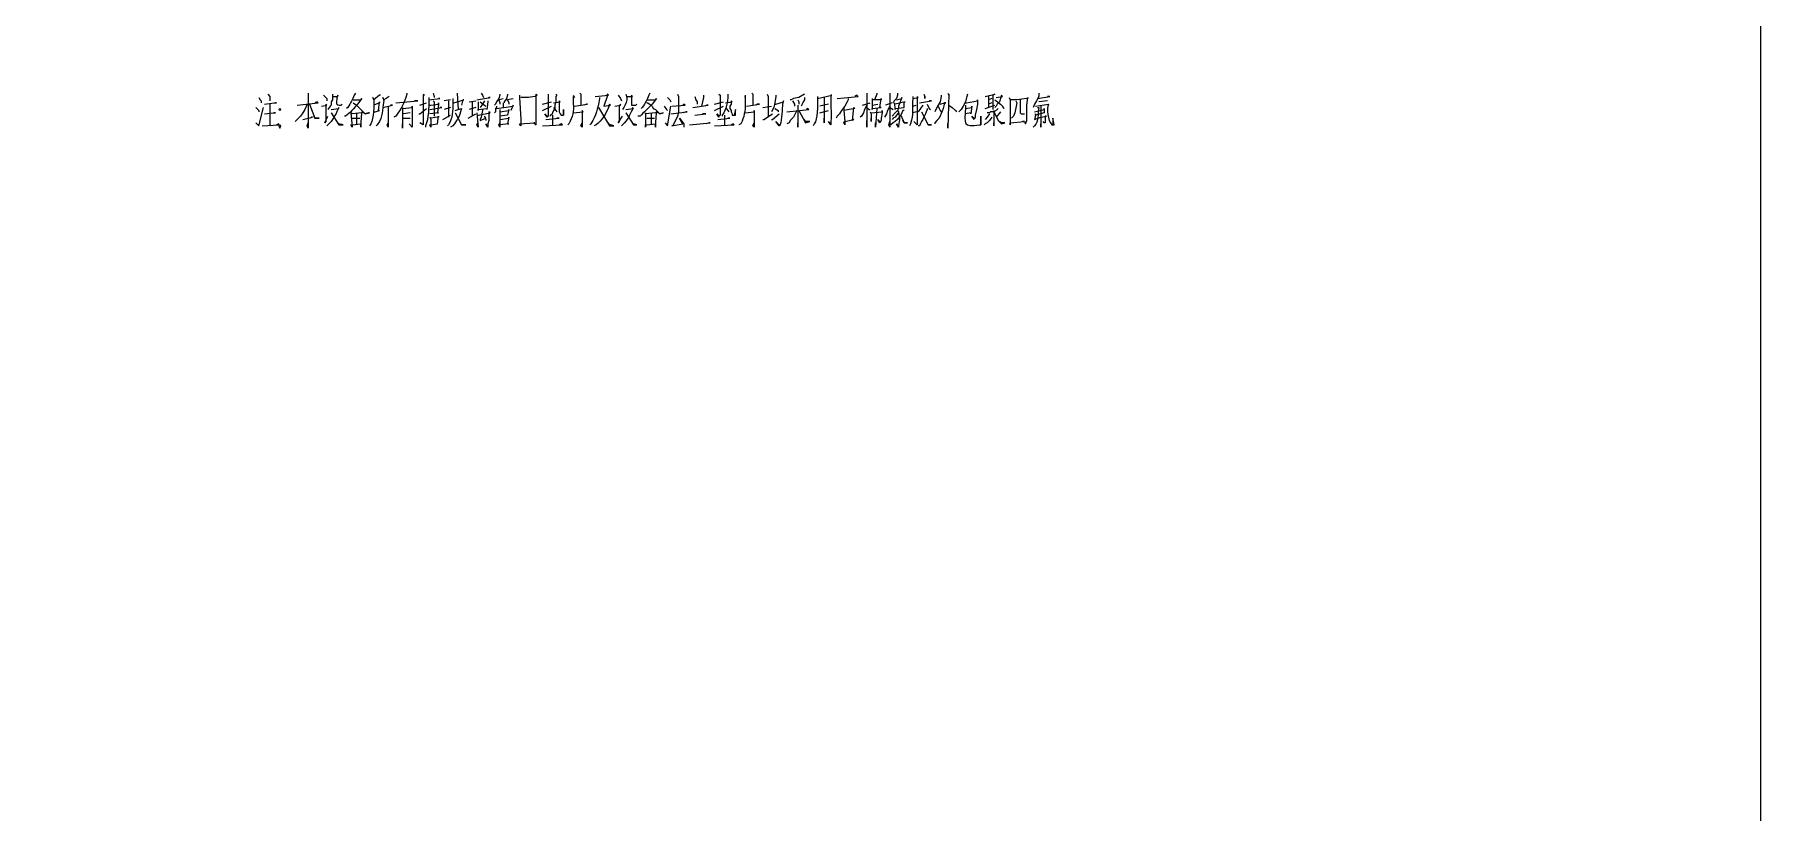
# Model space of a CAD drawing. Header units: millimetres. Extents: x 0 to 819, y 0 to 1152.
# Drawn here: x 535.3 to 819, y 457.9 to 585.8 of the extents above; entities that cross this region are included whole.
import ezdxf

# ---------------------------------------------------------------- set-up
doc = ezdxf.new("R2010")
doc.units = ezdxf.units.MM
doc.layers.add('1', color=7, linetype='Continuous')

msp = doc.modelspace()

# ---------------------------------------------------------------- linework, layer by layer
at = {"layer": '1', "color": 0, "lineweight": 18}
msp.add_lwpolyline([(819, 14.361732), (43.56, 14.361732), (43.56, 1151.601732), (819, 1151.601732), (819, 14.361732)], dxfattribs=at)
at = {"layer": '1', "color": 0, "lineweight": 9}
for points in [[(573.66, 575.961732), (574.02, 575.601732), (574.02, 575.241732), (574.02, 575.061732), (574.02, 574.881732)], [(580.32, 576.141732), (580.32, 570.381732), (580.14, 570.741732), (580.32, 571.281732)], [(584.28, 575.961732), (584.28, 575.421732), (584.28, 575.061732), (584.1, 574.701732), (584.1, 574.161732), (583.92, 573.981732), (583.56, 573.441732)], [(599.22, 575.961732), (599.4, 575.781732), (599.22, 575.781732), (599.22, 570.921732), (598.68, 571.281732)], [(600.84, 576.141732), (601.02, 575.601732), (601.02, 575.421732)], [(604.8, 576.141732), (604.98, 573.441732)], [(608.76, 576.141732), (608.94, 575.781732), (609.12, 575.421732)], [(611.82, 575.961732), (611.82, 575.781732), (611.64, 575.241732), (611.28, 574.701732), (611.1, 574.341732), (610.92, 574.161732)], [(613.08, 575.961732), (613.08, 575.781732), (612.9, 575.241732), (612.54, 574.701732), (612.54, 574.521732)], [(615.06, 575.781732), (615.06, 575.421732), (615.24, 571.821732), (615.24, 570.741732), (615.06, 571.101732), (617.58, 571.281732), (617.4, 571.281732), (617.76, 570.921732), (617.76, 571.461732), (617.76, 572.361732), (617.76, 573.441732), (617.76, 575.961732), (617.94, 575.781732), (617.58, 575.601732), (616.5, 575.421732), (616.32, 575.421732), (615.24, 575.421732)], [(619.74, 575.961732), (619.74, 575.781732), (619.74, 572.901732), (619.74, 572.541732), (619.74, 572.361732), (619.56, 572.181732), (619.2, 572.721732), (619.56, 572.361732)], [(621, 575.961732), (621.18, 575.781732), (621, 575.601732), (621, 574.701732), (620.82, 574.161732), (620.82, 573.801732), (620.82, 573.621732), (620.64, 573.261732), (620.46, 572.901732), (620.28, 572.541732), (620.1, 572.541732), (620.1, 572.361732)], [(624.96, 576.141732), (625.14, 575.961732), (625.14, 575.961732), (625.14, 574.161732)], [(640.98, 575.961732), (641.16, 575.601732), (641.16, 572.901732), (640.98, 572.361732), (640.26, 570.741732), (640.08, 570.741732), (641.88, 571.101732), (641.34, 572.001732), (642.06, 571.101732), (642.06, 570.561732)], [(647.82, 575.961732), (648, 575.781732), (648, 572.541732), (647.82, 572.361732), (647.82, 572.181732), (647.46, 572.721732), (647.82, 572.361732)], [(653.22, 576.141732), (653.4, 575.961732), (653.4, 574.161732)], [(655.74, 575.961732), (655.92, 575.601732), (655.92, 572.361732)], [(661.86, 575.961732), (660.96, 575.421732), (660.06, 575.241732), (659.7, 575.061732), (659.52, 575.061732)], [(672.12, 576.141732), (672.12, 575.781732), (672.12, 570.561732), (672.12, 570.921732), (672.12, 571.641732)], [(673.74, 576.141732), (673.74, 575.961732), (673.38, 575.061732)], [(675.9, 576.141732), (675.9, 575.781732), (675.9, 570.561732), (675.72, 570.921732), (675.9, 571.461732)], [(677.16, 576.141732), (677.16, 575.781732), (676.98, 575.241732), (676.62, 574.881732), (676.44, 574.521732)], [(681.48, 575.961732), (681.66, 575.601732), (681.66, 575.421732), (681.66, 575.241732), (681.66, 575.601732)], [(685.44, 576.141732), (685.62, 575.781732), (685.62, 575.961732), (685.44, 570.381732), (685.44, 570.741732), (685.44, 571.281732)], [(688.68, 575.961732), (688.5, 575.421732), (688.32, 574.701732), (687.96, 573.981732), (687.6, 573.441732), (687.24, 573.081732)], [(691.56, 575.601732), (693.18, 575.961732), (693.18, 575.961732), (692.82, 575.781732), (692.82, 573.441732)], [(700.38, 576.141732), (700.38, 575.961732), (700.38, 575.601732), (700.02, 574.881732), (699.66, 574.341732), (699.48, 573.801732)], [(571.68, 573.801732), (571.86, 573.621732), (572.04, 573.441732), (572.22, 573.261732), (572.22, 573.081732)], [(571.68, 571.281732), (572.22, 570.741732), (572.94, 573.801732)], [(572.22, 575.421732), (572.4, 575.061732), (572.58, 574.881732), (572.58, 574.521732)], [(573.12, 574.341732), (574.74, 574.521732), (575.1, 574.521732), (575.1, 574.521732), (574.92, 574.521732)], [(574.02, 574.341732), (574.02, 570.921732)], [(575.64, 573.621732), (575.46, 573.441732), (575.64, 573.261732), (575.82, 573.441732), (575.64, 573.621732)], [(580.14, 574.341732), (579.78, 573.441732), (579.42, 572.901732), (579.06, 572.361732), (578.52, 571.821732), (578.16, 571.461732)], [(578.52, 574.161732), (581.94, 574.521732), (581.76, 574.701732), (581.4, 574.521732)], [(580.5, 574.341732), (581.4, 572.001732), (582.12, 572.001732), (581.4, 572.001732), (581.22, 572.361732)], [(582.48, 573.981732), (583.38, 574.161732), (583.2, 574.341732), (583.2, 573.981732), (583.2, 571.461732), (583.02, 571.281732), (583.56, 572.361732)], [(582.84, 575.781732), (583.38, 575.241732), (583.38, 574.881732)], [(587.7, 574.521732), (587.7, 574.521732), (588.24, 574.161732), (588.42, 573.981732), (588.96, 573.441732), (589.68, 572.721732), (590.4, 572.901732), (590.22, 572.901732), (589.68, 572.721732), (589.14, 573.081732), (589.14, 572.901732), (587.52, 572.721732), (587.34, 572.901732), (587.34, 572.901732), (587.52, 570.561732), (587.34, 570.921732), (587.52, 570.921732), (588.96, 571.101732), (588.96, 570.561732), (589.14, 572.901732)], [(591.12, 573.081732), (591.3, 573.081732), (592.02, 573.261732), (591.84, 573.261732), (592.02, 574.701732), (592.02, 574.521732), (591.12, 574.161732)], [(592.56, 573.801732), (594.18, 574.161732), (594, 574.161732), (593.82, 574.161732)], [(593.46, 573.981732), (593.46, 570.561732), (593.28, 570.921732), (593.46, 571.281732)], [(594.72, 574.521732), (598.32, 574.881732), (597.96, 574.881732)], [(595.8, 573.621732), (597.42, 573.801732), (597.42, 573.981732), (597.42, 573.801732), (597.42, 573.801732), (597.42, 570.561732), (596.88, 571.101732), (597.42, 570.561732)], [(595.8, 573.801732), (595.8, 573.621732), (595.8, 570.381732), (595.8, 570.741732), (595.8, 571.101732)], [(597.96, 574.881732), (597.78, 574.881732)], [(598.5, 572.721732), (598.68, 572.721732), (598.68, 572.721732), (599.76, 573.621732)], [(598.68, 574.161732), (599.76, 574.521732)], [(600.12, 575.061732), (601.92, 575.241732), (601.92, 575.241732), (601.74, 575.241732)], [(600.3, 574.161732), (600.48, 574.161732), (600.48, 574.161732), (601.74, 574.341732), (601.74, 574.521732), (601.74, 574.341732), (601.56, 572.901732), (601.74, 572.901732), (600.3, 572.721732)], [(600.3, 573.441732), (602.28, 573.801732), (602.1, 573.801732), (601.92, 573.801732)], [(600.84, 574.881732), (601.02, 574.701732), (601.02, 572.361732)], [(603.72, 575.061732), (602.64, 574.881732)], [(603.72, 573.801732), (603.72, 573.801732), (602.64, 573.441732)], [(603.36, 574.881732), (603.36, 572.181732)], [(604.26, 574.521732), (605.88, 575.061732), (605.7, 575.061732), (605.52, 574.161732)], [(606.78, 574.701732), (607.86, 574.881732)], [(607.86, 573.801732), (606.78, 573.441732)], [(607.32, 572.541732), (607.32, 574.701732)], [(608.04, 575.061732), (610.2, 575.421732), (610.02, 575.421732), (609.84, 575.241732)], [(608.22, 574.701732), (608.22, 573.261732), (608.22, 573.441732), (609.66, 573.621732)], [(608.22, 572.541732), (610.2, 572.901732), (610.02, 573.081732), (610.02, 572.721732), (610.02, 571.641732), (609.84, 571.101732), (609.84, 570.741732), (609.84, 570.561732), (609.48, 571.101732), (609.84, 570.741732)], [(609.3, 574.881732), (609.3, 574.881732), (608.94, 574.341732), (608.58, 573.801732)], [(608.58, 574.701732), (609.3, 574.161732), (609.3, 574.161732), (609.48, 573.981732)], [(608.94, 573.441732), (608.94, 573.261732), (608.76, 572.181732), (608.58, 571.821732), (608.58, 571.641732), (609.48, 572.001732), (609.3, 572.361732), (609.48, 571.821732), (609.48, 571.641732)], [(609.84, 574.881732), (609.84, 574.701732), (609.66, 573.441732)], [(611.28, 573.981732), (611.28, 573.801732), (611.1, 573.621732), (611.1, 573.261732), (611.1, 573.081732), (610.92, 572.901732)], [(611.28, 573.621732), (613.98, 573.981732), (613.98, 574.161732), (613.62, 573.261732)], [(611.46, 575.061732), (612.36, 575.241732)], [(611.64, 575.061732), (611.82, 574.521732), (611.82, 574.341732)], [(611.82, 573.441732), (611.82, 570.561732), (611.64, 570.921732), (611.82, 571.281732)], [(611.82, 573.081732), (613.26, 573.261732), (613.26, 573.441732), (613.08, 572.541732), (613.08, 572.541732), (611.82, 572.361732)], [(612.36, 574.521732), (612.36, 574.161732), (612.36, 573.801732)], [(612.72, 575.061732), (613.98, 575.241732)], [(613.08, 575.061732), (613.26, 574.521732), (613.26, 574.341732)], [(618.84, 574.341732), (620.28, 574.701732)], [(618.84, 573.261732), (620.28, 573.981732)], [(620.64, 574.521732), (620.64, 574.521732), (621.72, 574.701732), (621.54, 574.881732), (621.54, 574.341732), (621.54, 573.981732), (621.54, 573.621732), (621.54, 573.261732), (621.54, 573.081732), (621.72, 572.721732), (621.9, 572.541732), (622.08, 572.541732), (622.26, 572.541732), (622.26, 573.441732), (622.26, 572.541732)], [(620.64, 573.801732), (621, 573.261732), (621.18, 573.081732)], [(623.88, 572.901732), (625.5, 573.081732), (625.32, 573.261732), (625.32, 570.561732), (625.14, 570.741732), (625.32, 571.281732)], [(624.06, 573.981732), (626.22, 574.341732), (626.04, 574.341732), (625.68, 574.161732)], [(628.02, 573.801732), (629.82, 570.741732), (630.54, 570.741732), (630, 570.921732), (629.82, 570.921732), (629.64, 571.281732)], [(630.72, 573.981732), (631.62, 574.161732), (631.62, 574.341732), (631.44, 573.981732), (631.44, 571.461732), (631.26, 571.281732), (631.98, 572.361732)], [(631.26, 575.781732), (631.62, 575.241732), (631.8, 574.881732)], [(632.7, 575.601732), (633.6, 575.601732), (633.42, 575.781732), (633.42, 575.421732), (633.42, 574.341732), (633.42, 574.161732), (633.6, 574.161732), (634.14, 574.161732), (634.32, 574.341732)], [(635.94, 574.521732), (636.12, 574.521732), (636.66, 574.161732), (636.84, 573.981732), (637.02, 573.621732), (637.38, 573.441732), (638.1, 572.721732), (638.64, 572.901732), (638.1, 572.721732), (637.56, 573.081732), (637.38, 572.901732), (635.76, 572.721732), (635.76, 572.901732), (635.76, 572.901732), (635.76, 570.561732), (635.76, 570.921732), (635.94, 570.921732), (637.38, 571.101732), (637.38, 570.561732), (637.56, 572.901732)], [(638.82, 573.981732), (639.18, 573.441732), (639.36, 573.261732)], [(639, 571.281732), (639.36, 570.741732), (639.9, 573.981732)], [(639.36, 575.421732), (639.72, 575.061732), (639.9, 574.701732)], [(639.9, 572.721732), (642.6, 573.081732), (642.42, 573.081732), (641.88, 572.901732)], [(640.08, 573.981732), (642.24, 574.161732), (642.06, 574.341732), (641.88, 574.161732)], [(643.5, 573.801732), (646.02, 574.161732), (645.84, 574.161732), (645.48, 573.981732)], [(643.86, 575.601732), (644.04, 575.061732), (644.22, 574.701732), (644.22, 574.341732)], [(645.3, 575.781732), (645.3, 575.421732), (644.94, 573.981732)], [(647.1, 574.341732), (648.54, 574.701732)], [(647.1, 573.261732), (648.54, 573.981732)], [(648.9, 574.521732), (649.98, 574.701732), (649.8, 574.881732), (649.8, 574.341732), (649.62, 573.981732), (649.62, 573.621732), (649.8, 573.261732), (649.8, 573.081732), (649.98, 572.721732), (649.98, 572.541732), (650.34, 572.541732), (650.52, 572.541732), (650.52, 573.441732), (650.34, 572.541732)], [(648.9, 573.801732), (649.26, 573.261732), (649.44, 573.081732)], [(652.14, 572.901732), (653.58, 573.081732), (653.58, 573.261732), (653.58, 570.561732), (653.4, 570.741732), (653.58, 571.281732)], [(652.32, 573.981732), (654.48, 574.341732), (654.12, 574.341732), (653.94, 574.161732)], [(655.02, 573.801732), (656.46, 573.981732)], [(657.18, 575.781732), (657.18, 575.601732), (657, 574.521732), (656.82, 573.801732), (656.46, 573.081732)], [(657, 573.621732), (657.54, 573.261732), (657.54, 573.081732)], [(658.98, 573.081732), (662.58, 573.441732), (662.4, 573.621732), (662.22, 573.441732)], [(660.6, 573.261732), (660.24, 572.541732), (660.06, 572.181732), (659.7, 571.821732), (659.52, 571.641732), (659.34, 571.281732), (658.98, 571.101732)], [(659.88, 574.881732), (660.24, 574.341732), (660.24, 573.981732)], [(660.78, 575.061732), (660.96, 574.701732), (660.96, 574.341732)], [(660.78, 574.161732), (660.78, 573.981732), (660.78, 570.561732), (660.78, 570.741732), (660.78, 571.281732)], [(660.96, 573.261732), (662.04, 571.281732), (662.76, 571.461732), (662.04, 571.461732), (661.86, 571.821732)], [(661.86, 575.421732), (661.86, 575.061732), (661.68, 574.701732), (661.5, 574.341732), (661.32, 573.981732)], [(665.82, 574.341732), (664.38, 573.981732)], [(664.38, 572.901732), (665.82, 573.261732)], [(665.1, 575.421732), (665.1, 571.821732), (665.1, 571.281732), (665.1, 572.001732)], [(669.06, 575.241732), (669.06, 575.061732), (668.88, 574.701732), (668.52, 573.981732), (667.98, 573.261732), (667.62, 572.721732), (667.26, 572.361732), (667.08, 572.001732)], [(667.26, 575.241732), (670.68, 575.601732), (670.5, 575.781732), (670.14, 575.601732)], [(668.34, 573.621732), (668.34, 573.261732), (668.52, 571.461732), (668.52, 570.921732), (668.34, 571.281732), (668.52, 571.461732), (669.96, 571.821732), (669.78, 571.641732), (669.96, 573.801732), (670.14, 573.621732), (668.34, 573.261732)], [(672.12, 574.161732), (671.76, 573.441732), (671.58, 572.901732), (671.22, 572.361732), (671.04, 572.181732)], [(671.4, 574.161732), (672.66, 574.521732)], [(672.12, 573.801732), (672.48, 573.441732), (672.66, 573.441732)], [(672.66, 573.081732), (672.84, 572.721732), (672.84, 571.461732), (672.84, 571.641732), (672.84, 572.001732)], [(672.84, 572.901732), (674.64, 573.081732), (674.64, 573.261732), (674.64, 572.901732), (674.46, 572.001732), (674.46, 571.641732), (674.28, 571.281732), (673.92, 571.821732), (674.28, 571.461732)], [(673.02, 575.241732), (673.02, 575.061732), (673.02, 573.441732), (673.02, 573.621732), (674.46, 573.801732), (674.28, 573.801732), (674.46, 575.241732), (674.46, 575.061732), (673.02, 575.061732)], [(673.02, 574.161732), (673.92, 574.341732)], [(673.74, 573.621732), (673.56, 570.561732), (673.56, 570.741732), (673.56, 571.281732)], [(675.9, 573.981732), (675.54, 573.261732), (675.36, 572.721732), (675, 572.181732)], [(676.26, 574.521732), (675.18, 574.161732)], [(675.9, 573.801732), (676.44, 573.441732)], [(677.52, 574.521732), (677.34, 573.981732), (677.34, 573.621732), (677.16, 573.261732), (676.8, 572.901732), (676.26, 572.361732)], [(677.34, 573.081732), (677.34, 572.901732), (676.98, 572.541732), (676.8, 572.181732), (676.44, 572.001732), (676.26, 571.821732)], [(676.62, 574.521732), (676.8, 573.441732), (676.8, 573.621732), (678.24, 573.801732), (678.24, 573.801732), (678.24, 574.701732), (678.42, 574.701732), (676.8, 574.341732)], [(676.98, 575.061732), (677.88, 575.241732), (677.88, 575.421732), (677.52, 574.521732)], [(678.24, 573.261732), (678.06, 573.261732), (677.7, 572.541732), (677.52, 572.361732)], [(679.68, 575.241732), (680.58, 575.421732), (680.4, 575.601732), (680.4, 575.061732), (680.4, 571.101732), (680.4, 570.921732), (679.86, 571.461732), (680.4, 570.921732)], [(679.68, 573.981732), (680.22, 574.161732)], [(680.22, 573.081732), (679.68, 572.901732)], [(681.3, 574.161732), (681.3, 574.161732), (680.58, 573.081732)], [(680.76, 574.521732), (682.74, 574.881732), (682.74, 574.881732), (682.38, 574.881732)], [(681.12, 573.081732), (681.12, 573.081732), (682.2, 570.921732), (682.74, 570.921732), (682.2, 570.921732), (682.02, 571.281732)], [(682.02, 574.341732), (682.38, 573.621732), (682.56, 573.441732)], [(684.36, 575.781732), (684.36, 575.601732), (684.18, 574.701732), (683.82, 574.161732), (683.46, 573.441732), (683.28, 573.081732)], [(683.82, 573.981732), (684, 573.621732), (684.18, 573.261732), (684.36, 573.081732)], [(685.62, 574.161732), (686.16, 573.801732), (686.7, 573.261732), (686.88, 573.081732)], [(688.32, 574.521732), (688.5, 574.521732), (690.3, 574.881732), (690.3, 575.061732), (690.3, 574.341732), (690.12, 573.441732), (689.94, 572.541732), (689.94, 572.541732), (689.94, 572.181732), (689.76, 571.821732), (689.4, 572.361732), (689.76, 572.001732)], [(688.32, 573.621732), (689.4, 573.801732), (689.4, 573.981732), (689.22, 572.721732), (689.22, 572.901732), (688.32, 572.721732)], [(691.56, 573.621732), (693.18, 574.161732)], [(693.72, 573.621732), (693.36, 573.261732), (693, 573.081732), (692.46, 573.081732), (692.28, 572.901732), (691.92, 572.901732)], [(692.1, 575.601732), (692.1, 573.801732)], [(692.64, 575.241732), (692.1, 575.061732)], [(692.64, 574.521732), (692.1, 574.341732)], [(693, 573.261732), (693, 570.741732), (693, 571.281732)], [(693, 573.081732), (693.36, 572.361732), (693.72, 571.641732), (694.26, 571.101732), (694.8, 571.281732), (694.26, 571.281732), (693.9, 571.461732)], [(693.36, 575.421732), (694.44, 575.601732), (694.26, 575.781732), (694.08, 575.241732), (693.9, 574.701732), (693.54, 574.341732), (693.36, 573.981732), (693.18, 573.801732)], [(693.18, 575.061732), (694.08, 574.341732), (694.44, 573.981732), (694.62, 573.621732), (694.44, 573.981732)], [(694.08, 573.081732), (693.36, 572.181732)], [(695.52, 575.421732), (695.7, 575.061732), (695.7, 574.881732), (695.7, 572.901732), (695.7, 572.901732), (695.7, 571.461732), (695.7, 570.921732), (695.7, 571.281732), (698.04, 571.461732), (697.86, 571.461732), (697.68, 571.461732)], [(698.04, 571.461732), (698.22, 571.101732), (698.4, 571.641732), (698.4, 572.181732), (698.4, 573.261732), (698.4, 573.441732), (698.4, 574.161732), (698.58, 575.421732), (698.58, 575.241732), (698.4, 575.241732), (696.78, 575.061732), (695.7, 575.061732)], [(697.32, 575.061732), (697.32, 574.701732), (697.32, 572.901732), (697.5, 572.721732), (697.86, 572.721732), (698.04, 572.721732)], [(699.66, 573.081732), (701.28, 573.441732), (701.28, 573.621732), (701.28, 572.901732), (701.28, 572.901732), (699.84, 572.541732), (699.84, 572.721732), (699.84, 572.541732), (699.66, 571.821732), (699.66, 571.821732), (700.74, 572.181732), (701.64, 572.361732), (701.46, 572.361732), (701.46, 571.641732), (701.46, 571.461732), (701.46, 571.281732), (701.28, 571.281732), (701.1, 571.461732)], [(700.2, 575.241732), (702.18, 575.601732), (702, 575.601732), (701.82, 575.601732)], [(701.82, 574.881732), (700.38, 574.701732)], [(700.74, 573.981732), (700.74, 573.801732), (700.74, 570.561732), (700.74, 570.741732), (700.74, 571.101732)], [(572.76, 570.741732), (575.46, 570.921732), (575.46, 571.101732), (575.1, 570.921732)], [(573.12, 572.721732), (574.56, 572.901732), (574.92, 572.901732), (574.92, 572.901732), (574.74, 572.901732)], [(575.64, 570.921732), (575.46, 570.741732), (575.64, 570.381732), (575.82, 570.741732), (575.64, 570.921732)], [(579.42, 571.821732), (581.04, 572.181732), (580.86, 572.181732), (580.68, 572.001732)], [(584.1, 572.901732), (584.1, 572.901732), (585.36, 570.921732), (586.08, 570.921732), (585.36, 571.101732), (585.18, 571.281732)], [(587.52, 572.001732), (588.78, 572.001732)], [(588.24, 572.901732), (588.24, 571.101732)], [(597.06, 572.901732), (595.98, 572.721732)], [(595.98, 572.001732), (597.06, 572.001732)], [(600.3, 572.181732), (600.48, 571.821732), (600.48, 570.561732), (600.3, 570.921732), (600.48, 570.921732), (601.56, 571.101732), (601.56, 571.101732), (601.74, 572.361732), (601.74, 572.181732), (601.56, 572.181732), (600.48, 572.001732)], [(602.46, 571.821732), (603.72, 572.541732)], [(604.44, 572.901732), (604.44, 572.901732), (605.52, 570.921732), (606.24, 570.921732), (605.52, 570.921732), (605.34, 571.281732)], [(606.6, 572.001732), (607.86, 572.721732)], [(608.04, 572.901732), (608.22, 570.561732), (608.04, 570.921732), (608.22, 571.281732)], [(611.82, 571.821732), (613.26, 572.001732), (613.26, 572.181732), (613.08, 571.101732), (613.26, 571.101732), (611.82, 570.921732)], [(618.84, 570.741732), (622.08, 570.921732), (621.9, 571.101732), (621.54, 570.921732)], [(619.38, 571.821732), (621.54, 572.001732), (621.36, 572.001732), (621.18, 572.001732)], [(620.46, 572.541732), (620.46, 570.921732)], [(632.52, 572.901732), (632.52, 572.901732), (633.78, 570.921732), (634.32, 570.921732), (633.78, 571.101732), (633.6, 571.281732)], [(635.94, 572.001732), (637.2, 572.001732)], [(636.66, 572.901732), (636.66, 571.101732)], [(642.96, 570.921732), (646.38, 571.281732), (646.2, 571.281732), (645.66, 571.101732)], [(643.86, 572.541732), (643.86, 572.541732), (645.66, 572.721732), (645.48, 572.721732), (645.12, 572.721732)], [(647.1, 570.741732), (650.34, 570.921732), (650.16, 571.101732), (649.8, 570.921732)], [(647.64, 571.821732), (649.62, 572.001732), (649.62, 572.001732), (649.26, 572.001732)], [(648.72, 572.541732), (648.72, 570.921732)], [(655.02, 571.821732), (655.2, 571.821732), (656.64, 572.721732)], [(656.46, 571.821732), (656.64, 571.821732), (657.72, 572.721732)], [(677.52, 572.361732), (677.16, 571.821732), (676.8, 571.461732), (676.44, 571.281732), (676.08, 570.921732)], [(677.7, 572.541732), (678.24, 571.281732), (678.78, 571.281732), (678.24, 571.281732), (678.06, 571.641732)], [(692.64, 572.181732), (692.28, 571.641732), (691.92, 571.281732), (691.56, 571.101732), (691.38, 570.921732)], [(692.28, 572.721732), (691.92, 572.181732), (691.56, 571.821732)]]:
    msp.add_lwpolyline(points, dxfattribs=at)
for points, knots in [([(588.06, 576.141732), (588.06, 576.141732), (587.88, 575.781732), (587.88, 575.781732), (587.52, 575.061732), (587.34, 574.521732), (586.8, 573.801732), (586.8, 573.801732), (586.62, 573.621732), (586.62, 573.621732)], [0, 0, 0, 0, 1, 1, 1, 2, 2, 2, 3, 3, 3, 3]), ([(596.52, 576.141732), (596.52, 576.141732), (596.52, 575.961732), (596.52, 575.961732), (596.16, 574.521732), (595.62, 573.621732), (594.72, 572.361732), (594.72, 572.361732), (594.36, 572.181732), (594.36, 572.181732)], [0, 0, 0, 0, 1, 1, 1, 2, 2, 2, 3, 3, 3, 3]), ([(627.48, 575.601732), (627.48, 575.601732), (629.64, 575.781732), (629.64, 575.781732), (629.64, 575.781732), (629.46, 575.961732), (629.46, 575.961732), (629.46, 575.961732), (629.46, 575.601732), (629.46, 575.601732), (629.46, 575.601732), (628.92, 573.981732), (628.92, 573.981732), (628.92, 573.981732), (628.92, 573.981732), (628.92, 573.981732), (628.92, 573.981732), (628.92, 573.981732), (628.92, 573.981732), (628.92, 573.981732), (630, 574.161732), (630, 574.161732), (630, 574.161732), (629.82, 574.341732), (629.82, 574.341732), (629.82, 574.341732), (629.64, 573.801732), (629.64, 573.801732), (629.28, 572.721732), (628.56, 571.641732), (627.66, 570.921732), (627.66, 570.921732), (627.3, 570.741732), (627.3, 570.741732)], [0, 0, 0, 0, 1, 1, 1, 2, 2, 2, 3, 3, 3, 4, 4, 4, 5, 5, 5, 6, 6, 6, 7, 7, 7, 8, 8, 8, 9, 9, 9, 10, 10, 10, 11, 11, 11, 11]), ([(632.52, 575.961732), (632.52, 575.961732), (632.7, 575.421732), (632.7, 575.421732), (632.7, 574.881732), (632.52, 574.341732), (632.16, 573.801732), (632.16, 573.801732), (631.98, 573.441732), (631.98, 573.441732)], [0, 0, 0, 0, 1, 1, 1, 2, 2, 2, 3, 3, 3, 3]), ([(636.48, 576.141732), (636.48, 576.141732), (636.3, 575.781732), (636.3, 575.781732), (635.94, 575.061732), (635.76, 574.521732), (635.22, 573.801732), (635.22, 573.801732), (635.04, 573.621732), (635.04, 573.621732)], [0, 0, 0, 0, 1, 1, 1, 2, 2, 2, 3, 3, 3, 3]), ([(649.26, 575.961732), (649.26, 575.961732), (649.26, 575.781732), (649.26, 575.781732), (649.26, 574.701732), (649.08, 573.441732), (648.36, 572.541732), (648.36, 572.541732), (648.36, 572.361732), (648.36, 572.361732)], [0, 0, 0, 0, 1, 1, 1, 2, 2, 2, 3, 3, 3, 3]), ([(584.1, 573.441732), (584.1, 573.441732), (585.36, 573.621732), (585.36, 573.621732), (585.36, 573.621732), (585.36, 573.801732), (585.36, 573.801732), (585.36, 573.801732), (585.18, 573.441732), (585.18, 573.441732), (584.82, 572.541732), (584.28, 571.641732), (583.56, 570.921732), (583.56, 570.921732), (583.38, 570.741732), (583.38, 570.741732)], [0, 0, 0, 0, 1, 1, 1, 2, 2, 2, 3, 3, 3, 4, 4, 4, 5, 5, 5, 5]), ([(584.28, 575.601732), (584.28, 575.601732), (585.18, 575.601732), (585.18, 575.601732), (585.18, 575.601732), (585.18, 575.781732), (585.18, 575.781732), (585.18, 575.781732), (585, 575.421732), (585, 575.421732), (585, 574.521732), (584.64, 574.161732), (585.72, 574.161732), (585.72, 574.161732), (585.9, 574.341732), (585.9, 574.341732)], [0, 0, 0, 0, 1, 1, 1, 2, 2, 2, 3, 3, 3, 4, 4, 4, 5, 5, 5, 5]), ([(587.7, 575.061732), (587.7, 575.061732), (588.96, 575.061732), (588.96, 575.061732), (588.96, 575.061732), (589.14, 575.241732), (589.14, 575.241732), (589.14, 575.241732), (588.42, 574.341732), (588.42, 574.341732), (587.88, 573.621732), (587.16, 572.901732), (586.44, 572.361732), (586.44, 572.361732), (586.26, 572.361732), (586.26, 572.361732)], [0, 0, 0, 0, 1, 1, 1, 2, 2, 2, 3, 3, 3, 4, 4, 4, 5, 5, 5, 5]), ([(592.2, 575.781732), (592.2, 575.781732), (592.02, 575.781732), (592.02, 575.781732), (592.02, 575.781732), (591.12, 575.061732), (591.12, 575.061732), (591.12, 575.061732), (590.94, 575.421732), (590.94, 575.421732), (590.94, 575.421732), (591.12, 575.061732), (591.12, 575.061732), (591.12, 574.161732), (591.12, 572.001732), (590.58, 571.101732), (590.58, 571.101732), (590.4, 570.741732), (590.4, 570.741732)], [0, 0, 0, 0, 1, 1, 1, 2, 2, 2, 3, 3, 3, 4, 4, 4, 5, 5, 5, 6, 6, 6, 6]), ([(593.64, 575.601732), (593.64, 575.601732), (593.1, 575.241732), (593.1, 575.241732), (593.1, 575.241732), (592.74, 575.061732), (592.74, 575.061732), (592.74, 575.061732), (592.56, 575.421732), (592.56, 575.421732), (592.56, 575.421732), (592.74, 574.881732), (592.74, 574.881732), (592.38, 573.081732), (592.74, 572.541732), (591.66, 570.921732), (591.66, 570.921732), (591.48, 570.741732), (591.48, 570.741732)], [0, 0, 0, 0, 1, 1, 1, 2, 2, 2, 3, 3, 3, 4, 4, 4, 5, 5, 5, 6, 6, 6, 6]), ([(600.12, 575.421732), (600.12, 575.421732), (600.12, 575.061732), (600.12, 575.061732), (600.12, 573.801732), (600.12, 572.001732), (599.58, 570.741732), (599.58, 570.741732), (599.58, 570.561732), (599.58, 570.561732)], [0, 0, 0, 0, 1, 1, 1, 2, 2, 2, 3, 3, 3, 3]), ([(604.08, 575.241732), (604.08, 575.241732), (604.08, 574.521732), (604.08, 574.521732), (604.08, 573.261732), (604.08, 572.001732), (603.36, 570.921732), (603.36, 570.921732), (603.18, 570.741732), (603.18, 570.741732)], [0, 0, 0, 0, 1, 1, 1, 2, 2, 2, 3, 3, 3, 3]), ([(604.44, 573.261732), (604.44, 573.261732), (605.52, 573.621732), (605.52, 573.621732), (605.52, 573.621732), (605.52, 573.621732), (605.52, 573.621732), (605.52, 573.621732), (605.34, 573.081732), (605.34, 573.081732), (604.98, 571.821732), (604.8, 571.821732), (604.08, 570.741732), (604.08, 570.741732), (603.72, 570.561732), (603.72, 570.561732)], [0, 0, 0, 0, 1, 1, 1, 2, 2, 2, 3, 3, 3, 4, 4, 4, 5, 5, 5, 5]), ([(623.88, 575.781732), (623.88, 575.781732), (624.06, 575.421732), (624.06, 575.421732), (624.06, 575.421732), (623.88, 575.601732), (623.88, 575.601732), (623.88, 575.601732), (623.88, 574.341732), (623.88, 574.341732), (624.06, 573.261732), (623.7, 572.181732), (623.16, 571.101732), (623.16, 571.101732), (622.98, 570.921732), (622.98, 570.921732)], [0, 0, 0, 0, 1, 1, 1, 2, 2, 2, 3, 3, 3, 4, 4, 4, 5, 5, 5, 5]), ([(628.2, 575.421732), (628.2, 575.421732), (628.2, 575.241732), (628.2, 575.241732), (627.84, 573.441732), (627.66, 572.541732), (626.76, 571.101732), (626.76, 571.101732), (626.58, 570.921732), (626.58, 570.921732)], [0, 0, 0, 0, 1, 1, 1, 2, 2, 2, 3, 3, 3, 3]), ([(632.52, 573.441732), (632.52, 573.441732), (633.78, 573.621732), (633.78, 573.621732), (633.78, 573.621732), (633.6, 573.801732), (633.6, 573.801732), (633.6, 573.801732), (633.6, 573.441732), (633.6, 573.441732), (633.06, 572.361732), (632.88, 571.821732), (631.98, 570.921732), (631.98, 570.921732), (631.8, 570.741732), (631.8, 570.741732)], [0, 0, 0, 0, 1, 1, 1, 2, 2, 2, 3, 3, 3, 4, 4, 4, 5, 5, 5, 5]), ([(635.94, 575.061732), (635.94, 575.061732), (637.38, 575.061732), (637.38, 575.061732), (637.38, 575.061732), (637.56, 575.241732), (637.56, 575.241732), (637.56, 575.241732), (636.84, 574.341732), (636.84, 574.341732), (636.3, 573.801732), (635.4, 572.901732), (634.86, 572.361732), (634.86, 572.361732), (634.5, 572.361732), (634.5, 572.361732)], [0, 0, 0, 0, 1, 1, 1, 2, 2, 2, 3, 3, 3, 4, 4, 4, 5, 5, 5, 5]), ([(652.14, 575.781732), (652.14, 575.781732), (652.14, 575.421732), (652.14, 575.421732), (652.14, 575.421732), (652.14, 575.601732), (652.14, 575.601732), (652.14, 575.601732), (652.14, 574.341732), (652.14, 574.341732), (652.14, 573.261732), (651.96, 572.181732), (651.42, 571.101732), (651.42, 571.101732), (651.06, 570.921732), (651.06, 570.921732)], [0, 0, 0, 0, 1, 1, 1, 2, 2, 2, 3, 3, 3, 4, 4, 4, 5, 5, 5, 5]), ([(657, 574.341732), (657, 574.341732), (657.18, 574.341732), (657.18, 574.341732), (657.18, 574.341732), (658.44, 574.701732), (658.44, 574.701732), (658.44, 574.701732), (658.44, 574.881732), (658.44, 574.881732), (658.44, 574.881732), (658.26, 574.341732), (658.26, 574.341732), (658.26, 573.621732), (658.08, 571.821732), (657.9, 570.921732), (657.9, 570.921732), (657.72, 570.741732), (657.72, 570.741732), (657.72, 570.741732), (657.18, 571.461732), (657.18, 571.461732), (657.18, 571.461732), (657.9, 570.741732), (657.9, 570.741732)], [0, 0, 0, 0, 1, 1, 1, 2, 2, 2, 3, 3, 3, 4, 4, 4, 5, 5, 5, 6, 6, 6, 7, 7, 7, 8, 8, 8, 8]), ([(664.02, 575.601732), (664.02, 575.601732), (664.02, 575.061732), (664.02, 575.061732), (664.02, 574.161732), (664.02, 571.821732), (663.48, 571.101732), (663.48, 571.101732), (663.3, 570.741732), (663.3, 570.741732)], [0, 0, 0, 0, 1, 1, 1, 2, 2, 2, 3, 3, 3, 3]), ([(664.02, 575.241732), (664.02, 575.241732), (666.36, 575.781732), (666.36, 575.781732), (666.36, 575.781732), (666.18, 575.781732), (666.18, 575.781732), (666.18, 575.781732), (666.18, 575.241732), (666.18, 575.241732), (666.18, 574.161732), (666.36, 572.181732), (666.18, 571.101732), (666.18, 571.101732), (666.18, 570.921732), (666.18, 570.921732), (666.18, 570.921732), (665.82, 571.461732), (665.82, 571.461732), (665.82, 571.461732), (666.18, 571.101732), (666.18, 571.101732)], [0, 0, 0, 0, 1, 1, 1, 2, 2, 2, 3, 3, 3, 4, 4, 4, 5, 5, 5, 6, 6, 6, 7, 7, 7, 7]), ([(677.16, 573.261732), (677.16, 573.261732), (677.34, 573.081732), (677.34, 573.081732), (677.52, 571.821732), (677.52, 572.001732), (677.34, 570.741732), (677.34, 570.741732), (677.34, 570.561732), (677.34, 570.561732), (677.34, 570.561732), (676.98, 571.101732), (676.98, 571.101732), (676.98, 571.101732), (677.34, 570.561732), (677.34, 570.561732)], [0, 0, 0, 0, 1, 1, 1, 2, 2, 2, 3, 3, 3, 4, 4, 4, 5, 5, 5, 5]), ([(679.68, 575.601732), (679.68, 575.601732), (679.68, 575.241732), (679.68, 575.241732), (679.5, 573.621732), (679.86, 572.721732), (679.32, 571.101732), (679.32, 571.101732), (679.14, 570.741732), (679.14, 570.741732)], [0, 0, 0, 0, 1, 1, 1, 2, 2, 2, 3, 3, 3, 3]), ([(682.02, 573.621732), (682.02, 573.621732), (682.02, 573.441732), (682.02, 573.441732), (681.66, 572.361732), (681.3, 571.821732), (680.76, 570.741732), (680.76, 570.741732), (680.58, 570.741732), (680.58, 570.741732)], [0, 0, 0, 0, 1, 1, 1, 2, 2, 2, 3, 3, 3, 3]), ([(684.18, 574.341732), (684.18, 574.341732), (684.18, 574.341732), (684.18, 574.341732), (684.18, 574.341732), (684.9, 574.521732), (684.9, 574.521732), (684.9, 574.521732), (685.08, 574.521732), (685.08, 574.521732), (685.08, 574.521732), (684.9, 574.521732), (684.9, 574.521732), (684.54, 573.261732), (684.36, 572.181732), (683.28, 571.281732), (683.28, 571.281732), (683.28, 571.101732), (683.28, 571.101732)], [0, 0, 0, 0, 1, 1, 1, 2, 2, 2, 3, 3, 3, 4, 4, 4, 5, 5, 5, 6, 6, 6, 6]), ([(688.32, 574.161732), (688.32, 574.161732), (688.32, 573.801732), (688.32, 573.801732), (688.14, 570.921732), (687.96, 570.561732), (690.66, 570.921732), (690.66, 570.921732), (690.84, 570.921732), (690.84, 570.921732), (690.84, 570.921732), (690.84, 572.361732), (690.84, 572.361732), (690.84, 572.361732), (690.84, 570.921732), (690.84, 570.921732)], [0, 0, 0, 0, 1, 1, 1, 2, 2, 2, 3, 3, 3, 4, 4, 4, 5, 5, 5, 5]), ([(696.6, 574.881732), (696.6, 574.881732), (696.78, 574.521732), (696.78, 574.521732), (696.6, 573.801732), (696.6, 573.081732), (696.24, 572.361732), (696.24, 572.361732), (695.88, 572.001732), (695.88, 572.001732)], [0, 0, 0, 0, 1, 1, 1, 2, 2, 2, 3, 3, 3, 3]), ([(700.2, 573.801732), (700.2, 573.801732), (700.38, 573.801732), (700.38, 573.801732), (700.2, 572.721732), (700.38, 571.461732), (699.66, 570.741732), (699.66, 570.741732), (699.48, 570.561732), (699.48, 570.561732)], [0, 0, 0, 0, 1, 1, 1, 2, 2, 2, 3, 3, 3, 3]), ([(699.84, 573.981732), (699.84, 573.981732), (699.84, 573.981732), (699.84, 573.981732), (699.84, 573.981732), (702, 574.341732), (702, 574.341732), (702, 574.341732), (702, 574.341732), (702, 574.341732), (702, 574.341732), (702, 574.341732), (702, 574.341732), (701.64, 573.621732), (701.82, 571.641732), (702.54, 570.921732), (702.54, 570.921732), (702.72, 570.921732), (702.72, 570.921732), (702.72, 570.921732), (702.9, 570.921732), (702.9, 570.921732), (702.9, 570.921732), (702.72, 572.001732), (702.72, 572.001732), (702.72, 572.001732), (702.72, 570.921732), (702.72, 570.921732)], [0, 0, 0, 0, 1, 1, 1, 2, 2, 2, 3, 3, 3, 4, 4, 4, 5, 5, 5, 6, 6, 6, 7, 7, 7, 8, 8, 8, 9, 9, 9, 9])]:
    msp.add_open_spline(points, degree=3, knots=knots, dxfattribs=at)

doc.saveas('drawing.dxf')
